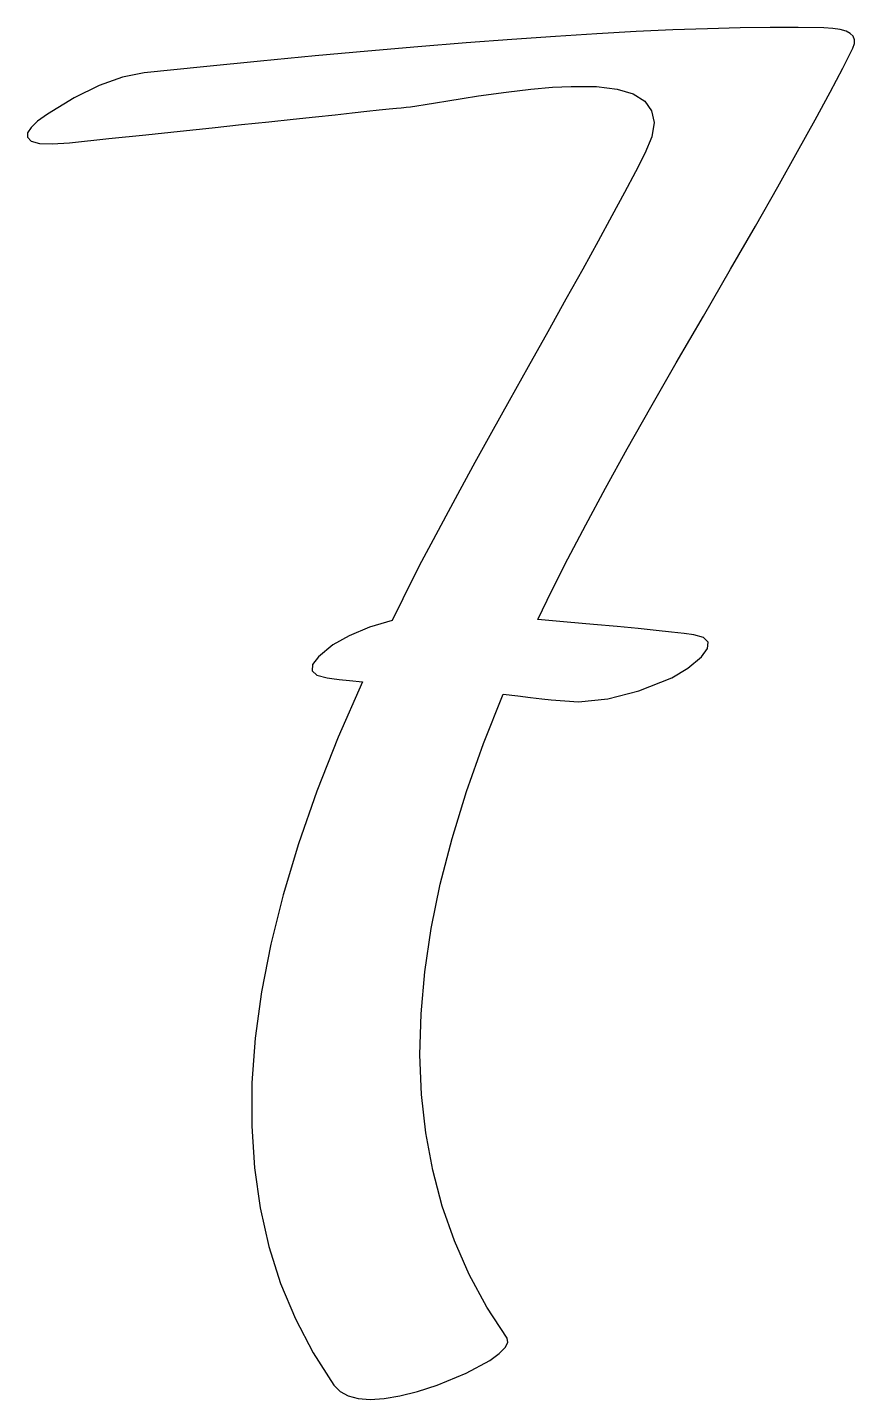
# Model space of a CAD drawing. Extents: x 0 to 12, y 0 to 19.9.
import ezdxf

# ---------------------------------------------------------------- set-up
doc = ezdxf.new("R2010")
doc.units = 0
doc.layers.get('0').update_dxf_attribs({"linetype": 'CONTINUOUS'})

msp = doc.modelspace()

# ---------------------------------------------------------------- linework, layer by layer
at = {"color": 0}
for p, q in [((10.79, 19.911), (10.351, 19.905)), ((11.196, 19.91), (10.79, 19.911)), ((7.041, 19.737), (6.376, 19.687)), ((7.674, 19.781), (7.041, 19.737)), ((8.274, 19.819), (7.674, 19.781)), ((8.842, 19.85), (8.274, 19.819)), ((9.377, 19.875), (8.842, 19.85)), ((9.88, 19.893), (9.377, 19.875)), ((10.351, 19.905), (9.88, 19.893)), ((11.569, 19.903), (11.196, 19.91)), ((11.697, 19.895), (11.569, 19.903)), ((11.804, 19.879), (11.697, 19.895)), ((11.889, 19.855), (11.804, 19.879)), ((11.951, 19.823), (11.889, 19.855)), ((11.993, 19.782), (11.951, 19.823)), ((12.012, 19.733), (11.993, 19.782)), ((12.01, 19.676), (12.012, 19.733)), ((4.95, 19.567), (4.188, 19.497)), ((5.679, 19.63), (4.95, 19.567)), ((6.376, 19.687), (5.679, 19.63)), ((11.84, 19.319), (11.986, 19.611)), ((11.986, 19.611), (12.01, 19.676)), ((2.567, 19.339), (1.708, 19.25)), ((3.394, 19.421), (2.567, 19.339)), ((4.188, 19.497), (3.394, 19.421)), ((11.658, 18.972), (11.84, 19.319)), ((1.391, 19.187), (1.052, 19.066)), ((1.708, 19.25), (1.391, 19.187)), ((1.052, 19.066), (0.69, 18.888)), ((6.32, 18.878), (6.556, 18.917)), ((6.556, 18.917), (6.957, 18.972)), ((6.957, 18.972), (7.316, 19.014)), ((7.316, 19.014), (7.631, 19.042)), ((7.631, 19.042), (7.903, 19.056)), ((7.903, 19.056), (8.269, 19.053)), ((8.269, 19.053), (8.569, 19.016)), ((8.569, 19.016), (8.802, 18.945)), ((8.802, 18.945), (8.969, 18.84)), ((11.441, 18.569), (11.658, 18.972)), ((0.69, 18.888), (0.306, 18.653)), ((5.117, 18.713), (5.259, 18.728)), ((5.259, 18.728), (5.366, 18.739)), ((5.366, 18.739), (5.437, 18.746)), ((5.437, 18.746), (5.472, 18.75)), ((5.472, 18.75), (5.507, 18.753)), ((5.507, 18.753), (5.571, 18.76)), ((5.571, 18.76), (5.664, 18.773)), ((5.664, 18.773), (5.785, 18.792)), ((5.785, 18.792), (5.934, 18.815)), ((5.934, 18.815), (6.113, 18.844)), ((6.113, 18.844), (6.32, 18.878)), ((8.969, 18.84), (9.069, 18.702)), ((0.162, 18.549), (0.066, 18.458)), ((0.306, 18.653), (0.162, 18.549)), ((3.121, 18.501), (3.514, 18.543)), ((3.514, 18.543), (3.87, 18.581)), ((3.87, 18.581), (4.191, 18.615)), ((4.191, 18.615), (4.476, 18.645)), ((4.476, 18.645), (4.725, 18.671)), ((4.725, 18.671), (4.939, 18.694)), ((4.939, 18.694), (5.117, 18.713)), ((9.069, 18.702), (9.103, 18.53)), ((9.103, 18.53), (9.071, 18.323)), ((11.187, 18.111), (11.441, 18.569)), ((0.016, 18.382), (0.014, 18.319)), ((0.014, 18.319), (0.068, 18.262)), ((0.066, 18.458), (0.016, 18.382)), ((1.196, 18.297), (1.731, 18.354)), ((1.731, 18.354), (2.23, 18.407)), ((2.23, 18.407), (2.694, 18.456)), ((2.694, 18.456), (3.121, 18.501)), ((9.071, 18.323), (8.972, 18.083)), ((0.068, 18.262), (0.188, 18.229)), ((0.188, 18.229), (0.373, 18.221)), ((0.373, 18.221), (0.625, 18.236)), ((0.625, 18.236), (1.196, 18.297)), ((8.972, 18.083), (8.833, 17.816)), ((10.899, 17.597), (11.187, 18.111)), ((8.833, 17.816), (8.674, 17.515)), ((10.575, 17.028), (10.899, 17.597)), ((8.674, 17.515), (8.493, 17.179)), ((8.493, 17.179), (8.292, 16.809)), ((10.215, 16.403), (10.575, 17.028)), ((8.292, 16.809), (8.069, 16.405)), ((8.069, 16.405), (7.826, 15.966)), ((9.819, 15.722), (10.215, 16.403)), ((7.826, 15.966), (7.562, 15.493)), ((9.423, 15.043), (9.819, 15.722)), ((7.562, 15.493), (7.278, 14.986)), ((7.278, 14.986), (7.002, 14.494)), ((9.055, 14.4), (9.423, 15.043)), ((7.002, 14.494), (6.745, 14.031)), ((8.713, 13.794), (9.055, 14.4)), ((6.745, 14.031), (6.506, 13.598)), ((8.399, 13.226), (8.713, 13.794)), ((6.506, 13.598), (6.285, 13.194)), ((6.285, 13.194), (6.082, 12.82)), ((8.113, 12.694), (8.399, 13.226)), ((6.082, 12.82), (5.898, 12.476)), ((7.853, 12.199), (8.113, 12.694)), ((5.898, 12.476), (5.731, 12.161)), ((5.731, 12.161), (5.583, 11.875)), ((7.621, 11.741), (7.853, 12.199)), ((5.583, 11.875), (5.458, 11.621)), ((5.458, 11.621), (5.306, 11.306)), ((7.417, 11.319), (7.621, 11.741)), ((4.976, 11.208), (4.681, 11.083)), ((5.306, 11.306), (4.976, 11.208)), ((7.841, 11.283), (7.417, 11.319)), ((8.225, 11.248), (7.841, 11.283)), ((8.568, 11.217), (8.225, 11.248)), ((8.872, 11.188), (8.568, 11.217)), ((9.134, 11.161), (8.872, 11.188)), ((9.357, 11.137), (9.134, 11.161)), ((4.444, 10.951), (4.236, 10.778)), ((4.681, 11.083), (4.444, 10.951)), ((9.539, 11.116), (9.357, 11.137)), ((9.681, 11.097), (9.539, 11.116)), ((9.823, 11.056), (9.681, 11.097)), ((9.889, 10.99), (9.823, 11.056)), ((9.878, 10.897), (9.889, 10.99)), ((4.236, 10.778), (4.15, 10.665)), ((9.594, 10.611), (9.792, 10.778)), ((9.792, 10.778), (9.878, 10.897)), ((4.15, 10.665), (4.142, 10.576)), ((4.142, 10.576), (4.213, 10.512)), ((9.361, 10.472), (9.594, 10.611)), ((4.213, 10.512), (4.361, 10.472)), ((4.361, 10.472), (4.43, 10.463)), ((4.43, 10.463), (4.538, 10.451)), ((4.875, 10.417), (4.522, 9.61)), ((4.538, 10.451), (4.687, 10.436)), ((4.687, 10.436), (4.875, 10.417)), ((8.882, 10.286), (9.361, 10.472)), ((6.63, 9.521), (6.917, 10.236)), ((6.917, 10.236), (7.127, 10.21)), ((7.127, 10.21), (7.312, 10.188)), ((7.312, 10.188), (7.474, 10.168)), ((7.474, 10.168), (7.611, 10.153)), ((8.007, 10.126), (8.431, 10.17)), ((8.431, 10.17), (8.882, 10.286)), ((7.611, 10.153), (8.007, 10.126)), ((4.522, 9.61), (4.212, 8.826)), ((6.383, 8.823), (6.63, 9.521)), ((4.212, 8.826), (3.946, 8.065)), ((6.174, 8.143), (6.383, 8.823)), ((3.946, 8.065), (3.724, 7.326)), ((6.003, 7.48), (6.174, 8.143)), ((5.872, 6.835), (6.003, 7.48)), ((3.724, 7.326), (3.545, 6.609)), ((5.779, 6.207), (5.872, 6.835)), ((3.545, 6.609), (3.41, 5.915)), ((5.724, 5.596), (5.779, 6.207)), ((3.41, 5.915), (3.319, 5.243)), ((5.708, 5.004), (5.724, 5.596)), ((3.319, 5.243), (3.271, 4.594)), ((5.731, 4.428), (5.708, 5.004)), ((3.271, 4.594), (3.267, 3.967)), ((5.793, 3.87), (5.731, 4.428)), ((3.267, 3.967), (3.306, 3.363)), ((5.893, 3.33), (5.793, 3.87)), ((3.306, 3.363), (3.389, 2.781)), ((6.031, 2.806), (5.893, 3.33)), ((6.209, 2.301), (6.031, 2.806)), ((3.389, 2.781), (3.516, 2.221)), ((3.516, 2.221), (3.686, 1.684)), ((6.424, 1.813), (6.209, 2.301)), ((6.679, 1.342), (6.424, 1.813)), ((3.686, 1.684), (3.9, 1.17)), ((6.972, 0.889), (6.679, 1.342)), ((3.9, 1.17), (4.157, 0.678)), ((6.944, 0.754), (6.983, 0.827)), ((6.983, 0.827), (6.972, 0.889)), ((4.157, 0.678), (4.458, 0.208)), ((6.722, 0.569), (6.858, 0.668)), ((6.858, 0.668), (6.944, 0.754)), ((6.378, 0.382), (6.722, 0.569)), ((4.458, 0.208), (4.549, 0.117)), ((5.674, 0.117), (5.958, 0.208)), ((5.958, 0.208), (6.378, 0.382)), ((4.549, 0.117), (4.667, 0.052)), ((4.667, 0.052), (4.812, 0.013)), ((4.812, 0.013), (4.986, 0)), ((4.986, 0), (5.188, 0.013)), ((5.188, 0.013), (5.417, 0.052)), ((5.417, 0.052), (5.674, 0.117))]:
    msp.add_line(p, q, dxfattribs=at)

doc.saveas('drawing.dxf')
